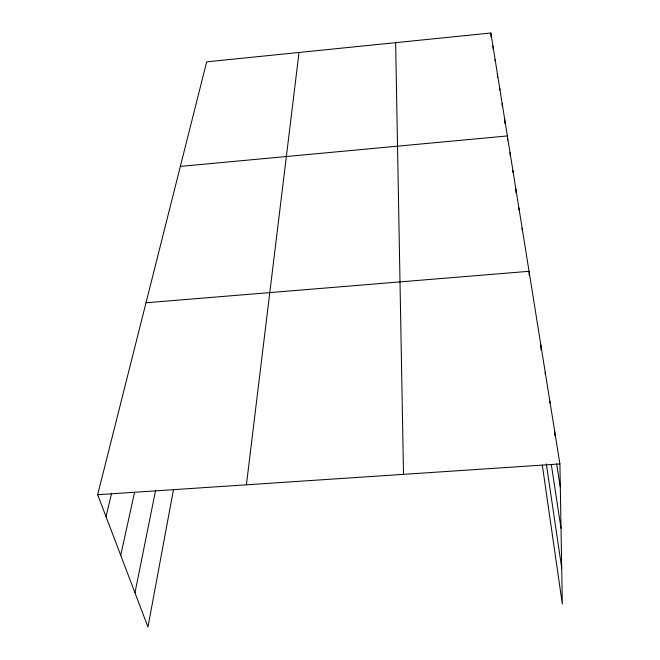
<?xml version="1.0" encoding="UTF-8"?>
<svg xmlns="http://www.w3.org/2000/svg" width="660" height="660" viewBox="0 0 660 660"><rect width="100%" height="100%" fill="white"/><g stroke="black" fill="none" stroke-linecap="round" stroke-linejoin="round"><path stroke-width="0.99" d="M246.403 484.811L299.021 52.462M173.473 489.695L147.964 627L97.672 494.719L206.679 61.834L490.867 33L559.911 463.93L562.328 604.024L542.314 465.135M134.962 592.787L155.471 490.999M120.714 555.324L134.508 492.566M105.996 516.615L111.606 493.234M180.345 166.394L507.358 135.952L507.548 140.06M146.008 302.767L529.048 271.301L529.188 275.319M97.672 494.719L559.911 463.93M556.636 463.856L560.307 487.195M551.356 464.813L561.016 528.256M546.332 463.963L561.701 567.897M492.946 46.002L493.103 49.03M490.867 33L491.073 37.001M495.115 59.515L495.214 61.562M499.711 88.209L499.81 90.189M497.368 73.573L497.566 77.5M504.702 119.353L504.892 123.42M502.153 103.455L502.301 106.466M510.056 152.765L510.188 155.735M515.807 188.694L515.98 192.737M512.869 170.338L512.952 172.334M518.892 207.908L518.974 209.954M522.11 228.038L522.192 230.01M540.845 344.949L540.986 349.882M545.218 372.224L545.267 374.212M549.83 401.049L549.879 403.054M554.722 431.566L554.804 435.592M395.629 42.661L403.516 474.35"/></g></svg>
